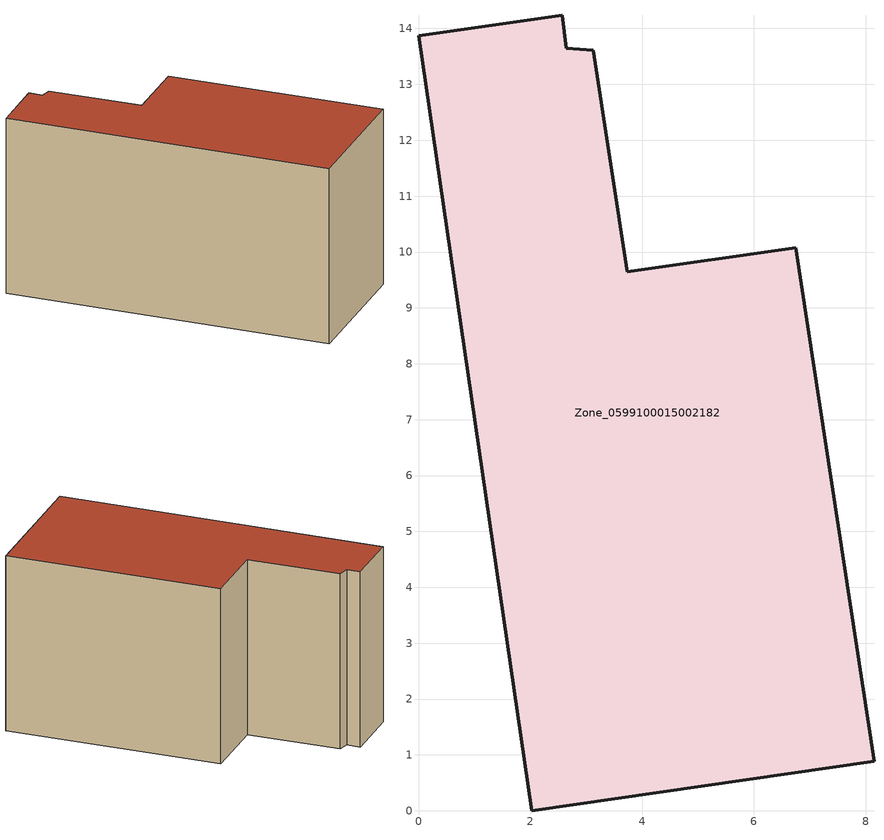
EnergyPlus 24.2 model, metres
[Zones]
Zone_0599100015002182
 floor ground (C_G): 2.64,13.65 3.12,13.61 3.74,9.64 6.75,10.08 8.15,0.89 2.03,0 0,13.87 2.57,14.24 z0.77
 wall outside (C_F): 2.57,14.24 0,13.87 2.03,0 8.15,0.89 6.75,10.08 3.74,9.64 3.12,13.61 2.64,13.65 2.57,14.24 z0.77:8.59
 roof outside (C_R): 3.12,13.61 2.64,13.65 2.57,14.24 0,13.87 2.03,0 8.15,0.89 6.75,10.08 3.74,9.64 z8.59
[BUILDING]
Pand.0599100015002182: North Axis=0; Terrain=City; Loads Convergence Tolerance Value=0.04; Temperature Convergence Tolerance Value=0.4; Solar Distribution=FullExterior; Maximum Number of Warmup Days=25; Minimum Number of Warmup Days=1
[Site:Location]
Rotterdam.The.Hague.AP_ZH_NLD Design_Conditions: Latitude=51.96; Longitude=4.45; Time Zone=1; Elevation=-4.5
[SITE:GROUNDTEMPERATURE:BUILDINGSURFACE]
18, 18, 18, 18, 18, 18, 18, 18, 18, 18, 18, 18
[MATERIAL] Thermal Absorptance=0.9; Solar Absorptance=0.7; Visible Absorptance=0.7
Name | Roughness | Thickness | Conductivity | Density | Specific Heat
G.TI.1975-1991 | MediumSmooth | 0.15 | 0.288461 | 540 | 1210
F.TI.1975-1991 | Rough | 0.3 | 0.230769 | 1920 | 840
R.TI.1975-1991 | MediumRough | 0.2 | 0.153846 | 1500 | 1000
[CONSTRUCTION]
C_G: G.TI.1975-1991
C_F: F.TI.1975-1991
C_R: R.TI.1975-1991
[ZONE]
Zone_0599100015002182: Type=1; Multiplier=1; Ceiling Height=Autocalculate; Volume=Autocalculate; Floor Area=autocalculate; Part of Total Floor Area=Yes
[ZONEINFILTRATION:DESIGNFLOWRATE]
Infil_Zone_0599100015002182: Zone or ZoneList or Space or SpaceList=Zone_0599100015002182; Schedule=AlwaysOn; Design Flow Rate Calculation Method=Flow/Area; Flow Rate per Floor Area=0.003; Constant Term Coefficient=1; Temperature Term Coefficient=0; Velocity Term Coefficient=0; Velocity Squared Term Coefficient=0
[HVACTEMPLATE:ZONE:IDEALLOADSAIRSYSTEM]
Zone_0599100015002182: Maximum Heating Supply Air Temperature=50; Minimum Cooling Supply Air Temperature=13; Maximum Heating Supply Air Humidity Ratio=0.0156; Minimum Cooling Supply Air Humidity Ratio=0.0077; Heating Limit=NoLimit; Cooling Limit=NoLimit; Dehumidification Control Type=ConstantSensibleHeatRatio; Cooling Sensible Heat Ratio=0.7; Dehumidification Setpoint=60; Humidification Control Type=None; Humidification Setpoint=30; Outdoor Air Method=None; Outdoor Air Flow Rate per Person=0.00944; Outdoor Air Flow Rate per Zone Floor Area=0; Outdoor Air Flow Rate per Zone=0; Demand Controlled Ventilation Type=None; Outdoor Air Economizer Type=NoEconomizer; Heat Recovery Type=None; Sensible Heat Recovery Effectiveness=0.7; Latent Heat Recovery Effectiveness=0.65
[ZONECONTROL:THERMOSTAT]
ThermostatControl_Zone_0599100015002182: Zone or ZoneList=Zone_0599100015002182; Control Type Schedule=DualSetpointControlType; Control 1=Thermostat_Zone_0599100015002182; Temperature Difference Between Cutout And Setpoint=0
[THERMOSTATSETPOINT:DUALSETPOINT]
Thermostat_Zone_0599100015002182: Heating Setpoint Temperature Schedule=HeatingSetpoint_Zone_0599100015002182; Cooling Setpoint Temperature Schedule=CoolingSetpoint_Zone_0599100015002182
[SCHEDULE:COMPACT]
HeatingSetpoint_Zone_0599100015002182: Through: 12/31, For: AllDays, Until: 24:00, 21
CoolingSetpoint_Zone_0599100015002182: Through: 12/31, For: AllDays, Until: 24:00, 24
DualSetpointControlType: Through: 12/31, For: AllDays, Until: 24:00, 4
AlwaysOn: Through: 12/31, For: AllDays, Until: 24:00, 1
